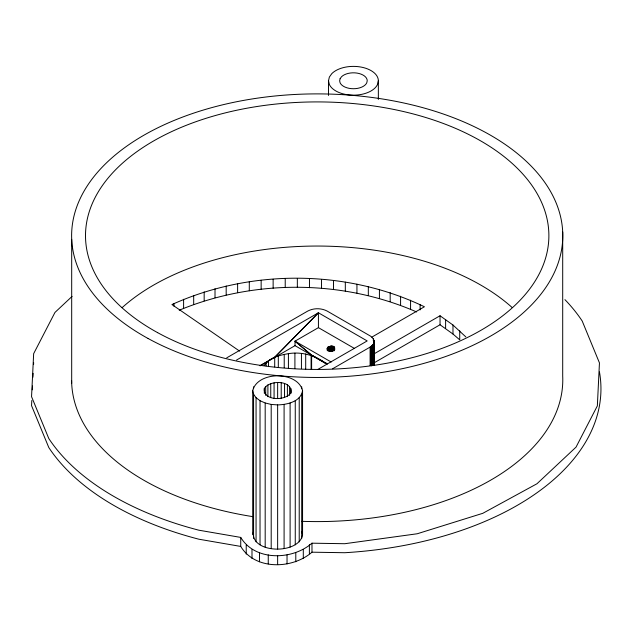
<?xml version="1.0" encoding="UTF-8"?>
<svg xmlns="http://www.w3.org/2000/svg" width="631" height="631" viewBox="0 0 631 631"><rect width="100%" height="100%" fill="white"/><g stroke="black" fill="none" stroke-linecap="round" stroke-linejoin="round"><path stroke-width="0.95" d="M252.723 534.654L252.723 390.526C257.763 370.949 297.524 370.949 302.565 390.526L302.565 534.654C299.567 554.641 250.665 554.105 253.362 531.862M253.575 538.377L253.575 394.249L252.723 390.526M253.575 388.767L253.575 386.803M256.06 541.848L256.068 397.719L253.575 394.249M260.027 544.829L260.027 400.701L256.068 397.719M264.326 393.373L264.326 388.467C269.358 379.838 292.5 379.988 290.962 392.585C285.93 401.213 262.788 401.064 264.326 388.467M265.186 547.116L265.186 402.988L260.027 400.701M265.698 395.377L265.698 386.543M267.891 396.678L267.891 384.894M270.746 397.372L270.746 383.632M271.196 548.552L271.196 404.424L265.186 402.988M274.075 398.54L274.075 382.836M277.64 549.041L277.64 404.913C287.184 404.66 300.845 401.71 302.565 390.526M277.64 398.271L277.64 382.567M281.213 398.54L281.213 382.836M284.092 548.552L284.092 404.424M284.542 397.372L284.542 383.632M287.397 396.678L287.397 384.894M289.59 395.377L289.59 386.543M290.102 547.116L290.102 402.988M290.962 393.373L290.962 388.467M295.261 544.829L295.261 400.701M299.22 541.848L299.22 397.719M301.713 538.377L301.713 394.249M301.713 388.767L301.713 386.803M31.802 400.504L31.55 405.67L48.792 447.529A285.449 164.801 0 0 0 198.852 539.205L240.734 546.422C255.184 570.448 292.532 569.201 311.982 552.188L344.747 552.724A285.449 164.801 0 0 0 599.45 371.904M32.323 389.832L32.512 385.951M32.946 377.22L33.135 373.339M33.561 364.608L33.656 362.667M327.244 348.407C336.859 339.928 336.859 357.028 327.244 348.549M374.144 341.742L373.331 344.195L370.705 346.758L332.6 368.78M328.514 95.478L328.514 80.776L329.366 77.053L331.851 73.582A24.917 14.387 0 0 1 359.883 66.878A24.917 14.387 0 0 1 378.348 80.776L378.348 99.406M378.348 80.776L377.504 84.499A24.917 14.387 0 0 1 353.431 95.163A24.917 14.387 0 0 1 329.366 84.499L328.514 80.776M564.942 299.646A285.449 164.801 0 0 1 582.208 321.037L599.45 362.896L597.344 405.899L576.032 447.127L536.965 483.756L482.802 513.311L417.241 533.763L344.747 543.717L311.982 543.181C292.532 560.194 255.184 561.44 240.734 537.415L198.852 530.198A285.449 164.801 0 0 1 48.792 438.521L31.55 396.662L33.656 353.66L54.968 312.432L72.076 296.396M264.105 365.278L268.53 360.956L268.53 366.658M317.693 369.506L367.179 340.929L318.426 312.779L274.706 357.391L274.706 366.895M354.575 348.517L318.426 327.647L318.426 312.779L274.698 357.17L260.106 365.625M268.538 360.727C274.367 356.578 281.197 354.867 288.414 353.668C302.241 351.372 315.8 355.687 326.882 364.055L326.961 364.142M226.718 357.848L307.699 311.091C313.646 307.952 321.25 307.952 327.205 311.091L370.705 336.228L373.331 338.8L374.144 341.245M236.515 360.072L318.426 312.779M331.172 362.028L295.024 341.158L311.919 355.419L326.882 364.055L295.024 345.662L295.024 341.158L318.426 327.647M260.098 365.822L295.024 345.662M371.919 337.072L424.426 306.761C346.34 269.208 250.752 268.909 171.94 304.552L239.606 351.112M373.97 353.904L440.036 315.76L452.979 325.028L465.828 336.899M373.97 362.912L440.036 324.768L440.036 315.76M179.228 310.223C254.088 279.186 342.286 279.501 416.634 311.959M271.196 404.424L277.64 404.913M311.919 355.19L326.882 363.827L325.509 362.588M440.036 324.768L452.979 334.036L459.731 339.849L459.731 330.841M295.024 341.158L311.777 355.371M301.926 531.862L302.565 534.654M562.702 232.011L562.702 376.131A245.593 141.794 0 0 1 301.847 521.316M452.979 325.028L452.979 334.036M445.612 319.46L445.612 328.467M420.096 304.521L420.096 309.931M410.568 300.19L410.568 309.198M400.582 296.215L400.582 305.223M390.187 292.61L390.187 301.618M379.42 289.392L379.42 298.4M374.088 340.748L374.144 365.12M373.978 340.251L373.978 365.136M373.812 343.232L373.812 364.655M373.599 343.714L373.599 365.144M373.331 338.8L373.331 340.748M373.331 344.195L373.331 364.639M373.016 344.66L373.016 365.104M372.645 345.11L372.645 364.584M372.227 345.551L372.227 365.026M371.762 345.969L371.762 365.444M371.257 346.372L371.257 365.854M370.705 346.758L370.705 365.262M370.105 347.121L370.105 365.625M368.323 286.561L368.323 295.568M356.941 284.147L356.941 293.155M345.315 282.144L345.315 291.151M334.643 347.594L334.738 349.645M334.54 347.46L334.54 350.347M334.422 347.342L334.422 350.229M334.296 347.224L334.296 350.11M334.154 347.113L334.154 350M333.996 347.003L333.996 350.852M333.831 346.9L333.831 350.749M333.657 346.805L333.657 350.655M333.499 280.566L333.499 289.574M333.468 346.711L333.468 350.56M333.271 346.632L333.271 350.481M333.065 346.561L333.065 350.402M332.852 346.49L332.852 350.339M332.632 346.427L332.632 351.238M332.411 346.38L332.411 351.191M332.182 346.332L332.182 351.144M331.945 346.301L331.945 351.112M331.709 346.277L331.709 351.088M331.464 346.253L331.464 351.065M331.22 346.245L331.22 351.057M330.983 346.245L330.983 351.057M330.739 346.253L330.739 351.065M330.494 346.277L330.494 351.088M330.258 346.301L330.258 351.112M330.029 346.332L330.029 351.144M329.792 346.38L329.792 351.191M329.571 346.427L329.571 351.238M329.35 346.49L329.35 351.301M329.137 346.561L329.137 351.364M328.932 346.632L328.932 350.481M328.735 346.711L328.735 350.56M328.546 346.805L328.546 350.655M328.372 346.9L328.372 350.749M328.207 347.003L328.207 350.852M328.049 347.113L328.049 350.962M327.907 347.224L327.907 350.11M327.781 347.342L327.781 350.229M327.663 347.46L327.663 350.347M327.465 347.72L327.465 349.645M327.394 347.855L327.292 350.055M327.26 348.265L327.244 350.331M321.534 279.423L321.534 288.43M311.982 543.181L311.982 552.188M311.619 355.505L311.619 369.23M311.099 355.214L311.099 368.938M309.466 278.721L309.466 287.728M309.387 544.679L309.387 553.687M305.696 353.983L305.696 369.198M303.298 549.467L303.298 558.474M301.437 353.431L301.437 368.646M297.343 278.452L297.343 287.46M295.789 552.795L295.789 561.803M294.906 353.194L294.906 368.409M288.414 353.668L288.414 367.928M287.034 554.886L287.034 563.901M285.22 278.618L285.22 287.626M284.226 354.37L284.226 367.684M278.31 355.979L278.31 367.392M277.64 555.603L277.64 564.611M273.136 279.233L273.136 288.241M268.254 554.886L268.254 563.901M266.085 363.038L266.085 365.885M261.147 280.274L261.147 289.282M259.499 552.795L259.499 561.803M251.99 549.467L251.99 558.474M249.292 281.757L249.292 290.765M246.224 545.129L246.224 554.136M240.734 537.415L240.734 546.422M237.619 283.666L237.619 292.674M226.182 285.993L226.182 295M215.013 288.722L215.013 297.737M204.168 291.861L204.168 300.869M193.685 295.387L193.685 304.394M183.605 299.275L183.605 308.291M173.975 303.535L173.975 306.232M71.689 239.346L71.689 383.467M252.921 516.655A245.593 141.794 0 0 1 71.611 380.564M122.13 307.636A231.68 133.756 0 0 1 512.112 307.502M340.109 78.717L339.644 80.776L340.109 82.835A13.787 7.958 0 0 0 353.431 88.734A13.787 7.958 0 0 0 366.753 82.835L367.226 80.776A13.787 7.958 0 0 0 357.004 73.086A13.787 7.958 0 0 0 341.489 76.793L340.109 78.717M148.088 338.492A245.593 141.794 0 0 0 555.982 268.822A245.593 141.794 0 0 0 247.518 99.714A245.593 141.794 0 0 0 148.088 338.492M157.663 332.671A231.68 133.756 0 0 0 542.455 266.945A231.68 133.756 0 0 0 251.461 107.412A231.68 133.756 0 0 0 157.663 332.671"/></g></svg>
